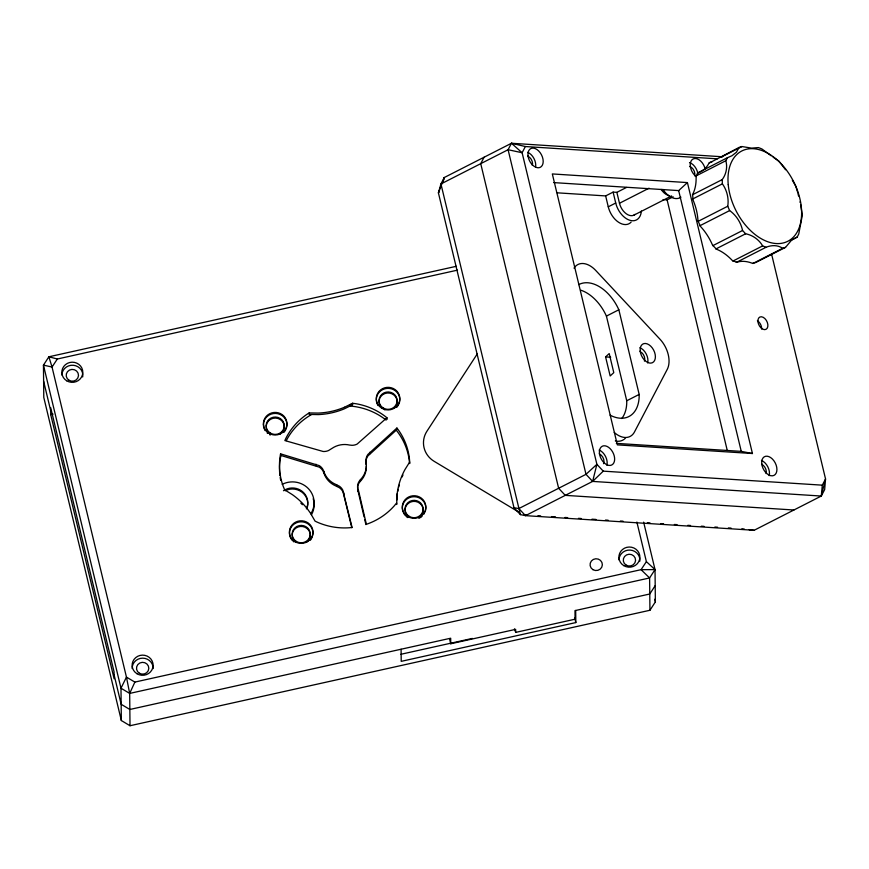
<?xml version="1.0" encoding="UTF-8"?>
<svg xmlns="http://www.w3.org/2000/svg" width="869" height="869" viewBox="0 0 869 869"><rect width="100%" height="100%" fill="white"/><g stroke="black" fill="none" stroke-linecap="round" stroke-linejoin="round"><path stroke-width="1.3" d="M396.753 500.055L397.133 495.688A72.616 69.726 -0.6 0 1 397.405 493.538M722.53 156.768L511.461 143.266L444.32 177.504L440.941 183.956L438.411 192.875L513.981 507.724L520.401 514.611L525.484 515.654L754.14 530.286L821.281 496.047L822.313 485.163L825.55 478.971L771.596 254.15M397.111 494.179L396.644 504.498L396.633 502.988L394.178 505.943A65.153 62.568 -0.6 0 1 366.381 524.311L357.55 486.39A10.83 10.406 -0.6 0 1 359.082 481.426L360.439 479.645A21.714 20.856 -0.6 0 0 366.24 463.351L366.045 459.408A11.101 10.656 -0.6 0 1 367.902 454.422L396.905 428.037L398.306 429.862A65.153 62.568 -0.6 0 1 409.571 460.385L409.668 463.568M800.631 204.639L802.337 215.23L798.72 234.087L797.155 237.085L791.463 240.278L785.522 247.361L782.632 248.306C777.842 244.862 771.346 245.058 766.089 247.252L762.645 245.894C759.039 239.67 752.706 235.13 745.635 233.783L742.56 230.502C740.92 222.551 736.249 215.284 729.634 210.58L727.755 206.235C728.982 198.436 726.951 190.257 722.389 183.848L722.204 179.611C726.202 174.3 727.679 167.163 725.821 160.743L727.386 157.756L731.97 155.747L736.434 152.238L739.019 147.48L741.92 146.535L751.609 148.121L758.452 147.589L761.896 148.947L771.194 155.801M280.589 453.857L280.557 454.02A65.153 62.568 -0.6 0 0 283.207 486.314L284.641 489.823L292.342 494.624A72.616 69.726 -0.6 0 1 310.591 513.383L315.034 521.096L316.588 521.867A65.153 62.568 -0.6 0 0 349.751 527.733L352.097 527.472L342.82 490.181A11.101 10.656 -0.6 0 0 339.268 486.14L335.608 484.337A21.714 20.856 -0.6 0 1 323.822 471.378L322.888 469.358A10.83 10.406 -0.6 0 0 319.184 465.599L280.589 453.857L280.611 455.367L319.195 467.12A10.83 10.406 -0.6 0 1 322.91 470.868L323.833 472.888A21.714 20.856 -0.6 0 0 335.619 485.858L339.279 487.661A11.167 10.721 -0.6 0 1 343.081 492.191L351.804 527.711M513.981 507.724L518.858 508.561L525.484 515.654L592.625 481.415L596.894 464.339L522.117 152.738L511.461 143.266L508.093 149.718L440.941 183.956L520.401 514.611M821.281 496.047L825.55 478.971L824.659 489.595L821.281 496.047L592.625 481.415L585.999 474.322L508.093 149.718L522.117 152.738L525.343 146.535L717.37 158.831M443.19 181.404L444.32 177.504L438.411 192.875L439.497 190.789M130.013 725.734L129.677 693.419L134.88 682.089L641.072 569.673L655.03 569.608L655.367 601.924L649.936 610.266L130.013 725.734L121.334 720.531L43.787 397.448L43.45 365.132L48.881 356.79L456.355 266.294M785.522 247.361L755.726 262.547L752.282 263.264A43.439 27.656 63 0 0 736.749 262.264L732.371 260.548A43.439 27.656 63 0 0 716.393 249.164L712.482 244.993A43.439 27.656 63 0 0 700.349 226.277L697.959 220.759A43.439 27.656 63 0 0 692.908 199.718L692.68 194.341A43.439 27.656 63 0 0 696.08 176.624L697.59 172.953L727.386 157.756M739.019 147.48L708.995 163.166A43.439 27.656 63 0 1 698.068 172.822L697.59 172.953M484.109 157.213L480.731 163.665L558.637 488.269L565.274 495.363L793.918 510.005M477.396 353.716L426.94 431.22A22.757 21.844 -0.6 0 0 434.163 461.33L518.337 511.819M643.636 522.139L655.03 569.608L649.599 577.95L649.936 610.266M655.193 585.663L649.762 594.005L574.985 610.614L575.082 619.195L515.675 632.393L514.47 628.819M457.528 270.129L57.343 359.006L52.031 367.033L126.45 677.114L129.677 693.419L649.599 577.95L641.072 569.673L646.384 561.646L636.879 522.063M409.657 462.058L404.932 469.618A72.616 69.726 -0.6 0 0 397.1 494.179M366.349 466.229A21.714 20.856 -0.6 0 1 360.45 481.154L359.093 482.936A10.906 10.471 -0.6 0 0 357.561 487.9M592.625 481.415L603.249 471.15L822.313 485.163M396.905 428.037L396.927 429.547L367.924 455.932A11.101 10.656 -0.6 0 0 366.055 460.918L366.262 464.861M605.584 356.909L609.212 353.574L613.786 372.638L610.168 375.973L605.584 356.909L610.701 357.235M553.77 182.609L678.667 190.593L687.422 182.588L752.445 453.52L617.348 444.874L552.326 173.941L687.422 182.588M344.406 407.268L352.586 403.259L356.475 403.824A65.153 62.568 -0.6 0 1 386.922 417.739L357.137 444.081A10.83 10.406 -0.6 0 1 351.891 445.297L349.61 445.058A21.714 20.856 -0.6 0 0 332.012 448.382L328.558 450.522A11.101 10.656 -0.6 0 1 323.127 451.478L284.858 440.561L285.803 438.487A65.153 62.568 -0.6 0 1 307.702 413.829L309.179 412.927L318.358 413.068A72.616 69.726 -0.6 0 0 344.406 407.279M352.586 403.259L352.608 404.78L344.417 408.788A72.616 69.726 -0.6 0 1 318.369 414.6L309.19 414.437L309.179 412.927M557.192 192.82L605.65 195.916L613.112 192.114L616.86 192.353L626.462 187.454M631.1 222.149A18.097 11.525 63 0 1 618.456 222.182A18.097 11.525 63 0 1 608.267 206.822L615.719 203.02L613.112 192.114M616.86 192.353L619.478 203.259L649.056 188.182M721.661 156.865L741.92 146.535M696.026 175.94L725.821 160.743M633.74 215.23L671.596 195.927M663.058 199.598L667.11 199.859L673.149 196.774M692.408 194.797L722.204 179.611M692.593 199.034L722.389 183.848M697.97 221.421L727.755 206.235M699.849 225.766L729.634 210.58M712.765 245.688L742.56 230.502M715.839 248.979L745.635 233.783M581.046 290.268A37.704 24.006 63 0 1 606.421 316.099L618.847 309.766L639.171 394.428A37.704 24.006 63 0 1 610.114 415.154M732.849 261.091L762.645 245.894M736.293 262.438L766.089 247.252M790.008 240.724L797.155 237.085M752.836 263.503L782.632 248.306M621.759 418.51A37.704 24.006 63 0 0 626.745 400.772L639.171 394.428M518.858 508.561L585.999 474.322L596.894 464.339L603.249 471.15M709.234 162.666L712.124 161.721M50.728 414.643L50.663 407.626L114.056 671.78L114.132 678.798L50.728 414.643L53.085 414.122M400.913 654.281L472.345 638.422M449.566 638.845L450.739 643.777L515.643 629.362L515.675 632.393M575.691 610.451L575.821 622.573L401.217 661.352L401.087 649.23M616.349 443.375L741.257 451.369L752.445 453.52M524.452 514.872L527.146 515.045M537.954 515.73L540.659 515.904M551.457 516.599L555.508 516.859M564.959 517.457L567.663 517.631M578.461 518.326L581.165 518.5M591.974 519.184L596.015 519.445M605.476 520.053L608.17 520.227M620.325 521.009L623.03 521.172M647.329 522.736L650.034 522.91M660.842 523.594L663.536 523.768M674.344 524.463L677.038 524.637M687.846 525.321L690.551 525.495M701.348 526.19L704.053 526.364M714.85 527.048L717.555 527.222M728.352 527.918L731.057 528.091M741.865 528.786L744.32 529.08M749.23 529.688L754.14 530.286M352.608 404.78L352.282 404.726A65.153 62.568 -0.6 0 0 350.164 404.519M511.461 143.266L525.343 146.535M57.343 359.006L48.881 356.79L52.031 367.033L43.45 365.132L120.987 688.215L121.334 720.531M134.88 682.089L126.45 677.114L120.987 688.215L129.677 693.419M773.16 157.202L778.906 161.058L785.543 169.748M646.384 561.646L655.03 569.608M792.332 180.209L795.895 186.422L797.829 192.907M799.98 201.89L800.121 202.455M798.079 194.026L798.578 196.036M678.667 190.593L741.257 451.369M667.11 199.859L727.255 450.424M605.65 195.916L608.267 206.822M606.421 316.099L626.745 400.772M654.737 599.284L655.367 601.924M574.735 618.055L575.821 622.573M357.572 488.986L364.078 516.903M364.687 519.466L365.925 524.604M43.613 381.187L50.684 410.646M114.089 674.811L121.16 704.27L129.839 709.473L450.685 638.215L450.739 643.777M387.053 417.848L387.074 419.369M369.825 452.282L369.846 453.803M366.099 462.265L366.11 463.774M360.439 479.645L360.45 481.154M357.898 489.714L357.919 491.235M343.787 492.853L343.809 494.363M336.661 484.761L336.683 486.282M323.822 471.378L323.833 472.888M316.012 464.242L316.023 465.751M623.833 439.518A22.757 14.491 63 0 1 615.317 440.952M625.289 438.237A22.757 14.491 63 0 1 624.583 438.921M578.776 284.608A37.704 24.006 63 0 1 618.847 309.766M614.242 432.458A22.757 14.491 63 0 0 634.489 431.947L667.251 369.358A22.757 14.491 63 0 0 660.027 339.258L595.743 270.465A22.757 14.491 63 0 0 574.018 268.141M640.084 351.608A6.159 3.921 63 0 1 644.429 361.102M639.921 347.73A10.493 6.68 63 0 1 647.655 362.938M669.543 195.71A12.666 8.071 63 0 1 661.113 189.355M635.076 214.371A12.666 8.071 63 0 1 619.478 203.259M641.344 211.037A18.097 11.525 63 0 1 629.775 220.27A18.097 11.525 63 0 1 615.719 203.02M599.317 453.933A6.159 3.921 63 0 1 603.542 463.688M599.154 450.055A10.493 6.68 63 0 1 606.899 465.263M761.613 464.318A6.159 3.921 63 0 1 766.056 473.529M757.399 320.726A6.876 4.378 63 0 1 761.668 329.101M527.874 156.246A6.159 3.921 63 0 1 532.328 165.458M527.711 152.368A10.493 6.68 63 0 1 535.576 167.044M680.927 197.176A18.097 11.525 63 0 1 662.949 189.409M696.275 176.592A10.493 6.68 63 0 1 690.247 164.328A10.493 6.68 63 0 1 697.134 158.831A10.493 6.68 63 0 1 705.259 169.422M689.508 162.579A10.493 6.68 63 0 1 697.796 173.224M689.584 166.446A6.159 3.921 63 0 1 694.613 175.842M761.45 460.44A10.493 6.68 63 0 1 769.184 475.647M282.208 484.337A21.714 20.856 -0.6 0 1 308.289 488.519A21.714 20.856 -0.6 0 1 310.809 513.796M313.209 498.752A21.714 20.856 -0.6 0 1 311.547 514.633M283.468 490.724A15.381 14.773 -0.6 0 1 302.184 491.343A15.381 14.773 -0.6 0 1 306.388 508.876M285.184 490.724A15.381 14.773 -0.6 0 1 301.804 492.06A15.381 14.773 -0.6 0 1 307.376 507.138M618.934 559.788A10.493 10.08 -0.6 0 1 630.134 550.077A10.493 10.08 -0.6 0 1 639.866 561.135M132.164 668.554A10.493 10.08 -0.6 0 1 142.679 658.159A10.493 10.08 -0.6 0 1 153.14 668.587M61.851 374.952A10.493 10.08 -0.6 0 1 73.398 365.273A10.493 10.08 -0.6 0 1 82.696 376.961M376.603 402.195A11.764 11.297 -0.6 0 1 389.247 388.41A11.764 11.297 -0.6 0 1 398.762 404.324M398.426 404.987A11.764 11.297 -0.6 0 1 398.035 405.627M397.611 406.247A11.764 11.297 -0.6 0 1 396.633 407.387M378.058 405.595A11.764 11.297 -0.6 0 1 377.678 404.954M377.342 404.291A11.764 11.297 -0.6 0 1 376.798 402.912M402.608 510.57A11.764 11.297 -0.6 0 1 414.1 496.72A11.764 11.297 -0.6 0 1 425.528 510.603M425.321 511.32A11.764 11.297 -0.6 0 1 425.071 512.015M424.43 513.362A11.764 11.297 -0.6 0 1 424.05 514.003M422.095 516.284A11.764 11.297 -0.6 0 1 421.508 516.762M420.9 517.218A11.764 11.297 -0.6 0 1 420.259 517.62M419.597 517.989A11.764 11.297 -0.6 0 1 418.901 518.315M407.833 517.598A11.764 11.297 -0.6 0 1 407.203 517.196M406.583 516.74A11.764 11.297 -0.6 0 1 406.008 516.251M404.965 515.176A11.764 11.297 -0.6 0 1 404.498 514.589M404.063 513.97A11.764 11.297 -0.6 0 1 403.683 513.329M403.053 511.982A11.764 11.297 -0.6 0 1 402.803 511.276M290.474 537.737A11.764 11.297 -0.6 0 1 300.077 521.845A11.764 11.297 -0.6 0 1 312.655 535.673M312.449 536.39A11.764 11.297 -0.6 0 1 311.906 537.77M311.558 538.432A11.764 11.297 -0.6 0 1 311.178 539.073M310.744 539.682A11.764 11.297 -0.6 0 1 310.276 540.268M293.711 541.811A11.764 11.297 -0.6 0 1 293.135 541.322M292.082 540.236A11.764 11.297 -0.6 0 1 291.615 539.649M291.191 539.041A11.764 11.297 -0.6 0 1 290.811 538.4M264.165 428.678A11.764 11.297 -0.6 0 1 275.603 413.427A11.764 11.297 -0.6 0 1 285.89 429.395M285.553 430.057A11.764 11.297 -0.6 0 1 285.162 430.698M284.739 431.317A11.764 11.297 -0.6 0 1 283.761 432.458M270.302 435A11.764 11.297 -0.6 0 1 269.618 434.674M267.706 433.435A11.764 11.297 -0.6 0 1 267.131 432.947M265.186 430.666A11.764 11.297 -0.6 0 1 264.458 429.362M280.709 480.459A65.153 62.568 -0.6 0 1 280.176 477.429M279.905 475.408A65.153 62.568 -0.6 0 1 281.013 455.041M286.303 440.594A65.153 62.568 -0.6 0 1 311.33 414.654M350.174 406.04A65.153 62.568 -0.6 0 1 386.14 420.107M395.808 429.601A65.153 62.568 -0.6 0 1 409.603 463.405M300.848 503.162A72.616 69.726 -0.6 0 1 302.401 504.704M397.763 491.398A72.616 69.726 -0.6 0 1 398.187 489.29M398.665 487.194A72.616 69.726 -0.6 0 1 399.219 485.119M402.086 477.005A72.616 69.726 -0.6 0 1 402.966 475.028M292.288 536.51A9.048 8.69 -0.6 0 1 302.716 526.538A9.048 8.69 -0.6 0 1 309.19 539.214M308.897 539.714A9.048 8.69 -0.6 0 1 308.56 540.181M308.202 540.637A9.048 8.69 -0.6 0 1 307.811 541.061M307.387 541.463A9.048 8.69 -0.6 0 1 306.942 541.832M295.46 541.822A9.048 8.69 -0.6 0 1 295.015 541.441M294.602 541.039A9.048 8.69 -0.6 0 1 294.211 540.605M293.852 540.16A9.048 8.69 -0.6 0 1 293.233 539.193M292.744 538.15A9.048 8.69 -0.6 0 1 292.408 537.064M379.829 405.236A9.048 8.69 -0.6 0 1 387.226 393.016A9.048 8.69 -0.6 0 1 396.894 403.651M396.742 404.204A9.048 8.69 -0.6 0 1 396.318 405.269M395.753 406.268A9.048 8.69 -0.6 0 1 394.254 408.017M384.88 409.799A9.048 8.69 -0.6 0 1 384.326 409.581M380.394 406.247A9.048 8.69 -0.6 0 1 380.09 405.747M266.283 428.135A9.048 8.69 -0.6 0 1 275.527 418.054A9.048 8.69 -0.6 0 1 284.022 428.721M283.674 429.807A9.048 8.69 -0.6 0 1 283.446 430.34M282.881 431.339A9.048 8.69 -0.6 0 1 282.197 432.262M280.459 433.805A9.048 8.69 -0.6 0 1 279.97 434.12M270.411 434.109A9.048 8.69 -0.6 0 1 269.922 433.794M267.511 431.317A9.048 8.69 -0.6 0 1 266.392 428.699M406.105 514.122A9.048 8.69 -0.6 0 1 412.938 501.424A9.048 8.69 -0.6 0 1 422.899 512.026M422.747 512.58A9.048 8.69 -0.6 0 1 422.062 514.144M421.769 514.644A9.048 8.69 -0.6 0 1 421.432 515.111M420.259 516.392A9.048 8.69 -0.6 0 1 419.814 516.762M419.347 517.109A9.048 8.69 -0.6 0 1 418.858 517.424M409.299 517.413A9.048 8.69 -0.6 0 1 408.81 517.098M408.332 516.751A9.048 8.69 -0.6 0 1 407.887 516.371M406.725 515.089A9.048 8.69 -0.6 0 1 406.399 514.611M640.203 350.924A10.493 6.68 63 0 0 652.337 362.742A10.493 6.68 63 0 0 650.783 346.22A10.493 6.68 63 0 0 640.203 350.924M728.233 184.673A50.674 32.262 63 0 0 786.836 241.745A50.674 32.262 63 0 0 779.341 161.96A50.674 32.262 63 0 0 728.233 184.673M599.436 453.249A10.493 6.68 63 0 0 611.58 465.067A10.493 6.68 63 0 0 610.027 448.534A10.493 6.68 63 0 0 599.436 453.249M757.942 321.639A6.876 4.378 63 0 0 765.893 329.384A6.876 4.378 63 0 0 764.872 318.554A6.876 4.378 63 0 0 757.942 321.639M527.994 155.562A10.493 6.68 63 0 0 540.138 167.38A10.493 6.68 63 0 0 538.584 150.858A10.493 6.68 63 0 0 527.994 155.562M761.733 463.633A10.493 6.68 63 0 0 773.866 475.452A10.493 6.68 63 0 0 772.313 458.93A10.493 6.68 63 0 0 761.733 463.633M139.388 673.258A6.159 5.909 -0.6 0 0 148.805 668.446A6.159 5.909 -0.6 0 0 139.768 663.025A6.159 5.909 -0.6 0 0 139.388 673.258M69.085 380.318A6.159 5.909 -0.6 0 0 78.492 375.506A6.159 5.909 -0.6 0 0 69.455 370.085A6.159 5.909 -0.6 0 0 69.085 380.318M623.823 565.654A10.493 10.08 -0.6 0 0 639.877 557.453A10.493 10.08 -0.6 0 0 624.463 548.209A10.493 10.08 -0.6 0 0 623.823 565.654M626.158 565.143A6.159 5.909 -0.6 0 0 635.576 560.342A6.159 5.909 -0.6 0 0 626.538 554.922A6.159 5.909 -0.6 0 0 626.158 565.143M137.052 673.768A10.493 10.08 -0.6 0 0 153.107 665.567A10.493 10.08 -0.6 0 0 137.693 656.312A10.493 10.08 -0.6 0 0 137.052 673.768M66.75 380.818A10.493 10.08 -0.6 0 0 82.805 372.616A10.493 10.08 -0.6 0 0 67.391 363.372A10.493 10.08 -0.6 0 0 66.75 380.818M381.817 408.224A11.764 11.297 -0.6 0 0 399.816 399.023A11.764 11.297 -0.6 0 0 382.534 388.66A11.764 11.297 -0.6 0 0 381.817 408.224M407.822 516.588A11.764 11.297 -0.6 0 0 425.821 507.398A11.764 11.297 -0.6 0 0 408.549 497.035A11.764 11.297 -0.6 0 0 407.822 516.588M294.949 541.659A11.764 11.297 -0.6 0 0 312.949 532.469A11.764 11.297 -0.6 0 0 295.666 522.106A11.764 11.297 -0.6 0 0 294.949 541.659M268.945 433.294A11.764 11.297 -0.6 0 0 286.933 424.094A11.764 11.297 -0.6 0 0 269.662 413.731A11.764 11.297 -0.6 0 0 268.945 433.294M383.272 408.028A9.048 8.69 -0.6 0 0 397.122 400.957A9.048 8.69 -0.6 0 0 383.826 392.984A9.048 8.69 -0.6 0 0 383.272 408.028M409.288 516.403A9.048 8.69 -0.6 0 0 423.127 509.332A9.048 8.69 -0.6 0 0 409.842 501.359A9.048 8.69 -0.6 0 0 409.288 516.403M296.416 541.474A9.048 8.69 -0.6 0 0 310.255 534.402A9.048 8.69 -0.6 0 0 296.97 526.429A9.048 8.69 -0.6 0 0 296.416 541.474M270.4 433.099A9.048 8.69 -0.6 0 0 284.25 426.027A9.048 8.69 -0.6 0 0 270.954 418.054A9.048 8.69 -0.6 0 0 270.4 433.099M592.94 569.662A6.159 5.909 -0.6 0 0 602.358 564.861A6.159 5.909 -0.6 0 0 593.321 559.44A6.159 5.909 -0.6 0 0 592.94 569.662"/></g></svg>
